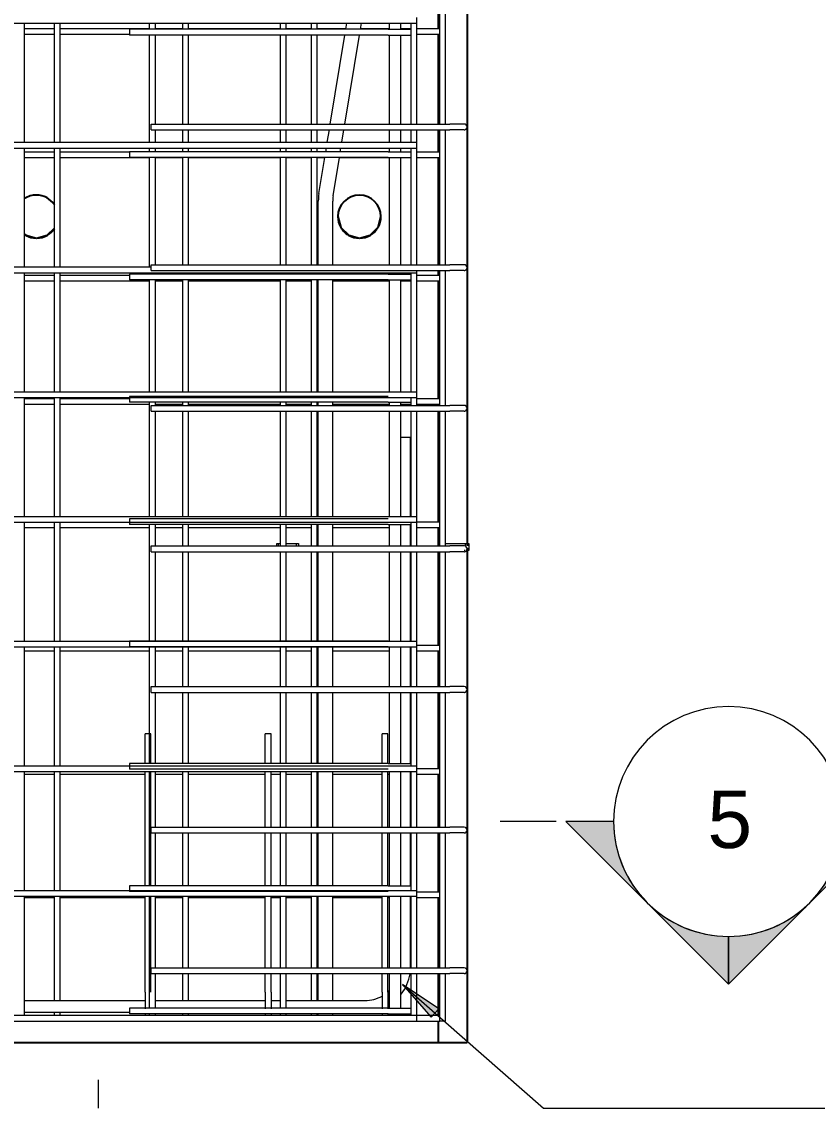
# Model space of a CAD drawing. Header units: millimetres. Extents: x 12491 to 23610, y -3081 to 6026.
# Drawn here: x 15495 to 16603, y -1486 to 26 of the extents above; entities that cross this region are included whole.
import ezdxf

# ---------------------------------------------------------------- set-up
doc = ezdxf.new("R2010")
doc.units = ezdxf.units.MM
doc.linetypes.add('Dash', pattern=[6.36, 3.18, -3.18])
for name, color, linetype, lineweight in [('A-GENM', 13, 'Continuous', 18), ('A-WALL', 113, 'Continuous', 25), ('A-WALL-HDLN', 110, 'Dash', 25), ('G-ANNO-SYMB', 111, 'Continuous', 9), ('S-RBAR', 171, 'Continuous', 18), ('S-RBAR-IDEN', 171, 'Continuous', 9)]:
    doc.layers.add(name, color=color, linetype=linetype, lineweight=lineweight)
doc.styles.add('Arial', font='arial.ttf', dxfattribs={"height": 80})

# ---------------------------------------------------------------- blocks, each defined once
blk = doc.blocks.new('RR spread anchor face based - RR-SA-2_5-200-2134315-Elevation Front 1')
at = {"layer": 'A-GENM'}
for p, q in [((15849.6, -700), (15852.1, -700)), ((15849.6, -703.6), (15849.6, -700)), ((15852.1, -700), (15854.6, -700)), ((15852.1, -703.6), (15852.1, -700)), ((15862.6, -700), (15877.1, -700)), ((15877.1, -700), (15879.6, -700)), ((15877.1, -703.6), (15877.1, -700)), ((15879.6, -700), (15879.6, -703.6))]:
    blk.add_line(p, q, dxfattribs=at)
blk = doc.blocks.new('RR spread anchor face based - RR-SA-2_5-250-V3-Elevation Front 1')
at = {"layer": 'A-GENM'}
for p, q in [((16074.6, -700), (16076.6, -700)), ((16084.6, -700), (16112.1, -700)), ((16111.4, -710), (16110.6, -710)), ((16112.1, -700), (16117.1, -700)), ((16112.1, -704), (16112.1, -700)), ((16117.1, -710), (16113.4, -710)), ((16117.1, -700), (16117.1, -710))]:
    blk.add_line(p, q, dxfattribs=at)
blk = doc.blocks.new('Detail View - M_Section Head - Filled SHOP DWG-1002450-Elevation Front 1')
at = {"layer": 'G-ANNO-SYMB'}
h = blk.add_hatch(color=256, dxfattribs=at)
edge = h.paths.add_edge_path()
edge.add_line((16252.2, 3732.8), (16318.5, 3732.8))
edge.add_arc((16478.5, 3732.8), 160, 180, 225)
edge.add_line((16365.4, 3619.7), (16252.2, 3732.8))
h = blk.add_hatch(color=256, dxfattribs=at)
edge = h.paths.add_edge_path()
edge.add_line((16704.8, 3732.8), (16591.6, 3619.7))
edge.add_arc((16478.5, 3732.8), 160, 315, 360)
edge.add_line((16638.5, 3732.8), (16704.8, 3732.8))
h = blk.add_hatch(color=256, dxfattribs=at)
edge = h.paths.add_edge_path()
edge.add_line((16478.5, 3506.5), (16365.4, 3619.7))
edge.add_arc((16478.5, 3732.8), 160, 225, 270)
edge.add_line((16478.5, 3572.8), (16478.5, 3506.5))
h = blk.add_hatch(color=256, dxfattribs=at)
edge = h.paths.add_edge_path()
edge.add_line((16478.5, 3506.5), (16478.5, 3572.8))
edge.add_arc((16478.5, 3732.8), 160, 270, 315)
edge.add_line((16591.6, 3619.7), (16478.5, 3506.5))
for p, q in [((16478.5, 3506.5), (16252.2, 3732.8)), ((16318.5, 3732.8), (16252.2, 3732.8)), ((16252.2, 3732.8), (16365.4, 3619.7)), ((16318.5, 3732.8), (16252.2, 3732.8)), ((16478.5, 3506.5), (16704.8, 3732.8)), ((16591.6, 3619.7), (16704.8, 3732.8)), ((16638.5, 3732.8), (16704.8, 3732.8)), ((16704.8, 3732.8), (16638.5, 3732.8)), ((16365.4, 3619.7), (16478.5, 3506.5)), ((16478.5, 3506.5), (16591.6, 3619.7)), ((16478.5, 3572.8), (16478.5, 3506.5)), ((16478.5, 3506.5), (16478.5, 3572.8))]:
    blk.add_line(p, q, dxfattribs=at)
for start, end in [(360, 180), (180, 360), (180, 225), (315, 0), (225, 270), (270, 315)]:
    blk.add_arc((16478.5, 3732.8), 160, start, end, dxfattribs=at)

msp = doc.modelspace()

# ---------------------------------------------------------------- hatches: boundary and pattern name
at = {"layer": 'S-RBAR-IDEN'}
msp.add_hatch(color=256, dxfattribs=at).paths.add_polyline_path([(16024.77414, -1314.20908), (16064.66149, -1359.72168), (16075.08188, -1347.84727)])

# ---------------------------------------------------------------- linework, layer by layer
at = {"layer": 'A-WALL'}
for p, q in [((16114.63777, 620), (16114.63777, -700)), ((16074.63777, 17.06897), (16074.63777, 71.6)), ((16074.63777, -116.2), (16074.63777, 9.06897)), ((16074.63777, -154.68966), (16074.63777, -124.2)), ((16074.63777, -312), (16074.63777, -162.68966)), ((16074.63777, -326.44828), (16074.63777, -320)), ((16074.63777, -498.2069), (16074.63777, -334.44828)), ((16074.63777, -507.8), (16074.63777, -506.2069)), ((16074.63777, -669.96552), (16074.63777, -515.8)), ((16074.63777, -703.6), (16074.63777, -677.96552)), ((16114.63777, -710), (16114.63777, -1395)), ((16074.63777, -841.72414), (16074.63777, -711.6)), ((16074.63777, -899.4), (16074.63777, -849.72414)), ((16074.63777, -1013.48276), (16074.63777, -907.4)), ((16074.63777, -1095.2), (16074.63777, -1021.48276)), ((16074.63777, -1185.24138), (16074.63777, -1103.2)), ((16074.63777, -1291), (16074.63777, -1193.24138)), ((16074.63777, -1357), (16074.63777, -1299)), ((16074.63777, -1395), (16074.63777, -1365)), ((14614.56745, -1395), (16114.63777, -1395))]:
    msp.add_line(p, q, dxfattribs=at)
at = {"layer": 'A-WALL', "flags": 128}
for points in [[(15934.63777, -245), (15938.67696, -260.03451), (15949.70686, -271.02053), (15964.63777, -275)], [(15964.63777, -275), (15979.67227, -270.96081), (15990.6583, -259.93091), (15994.63777, -245)], [(15498.59817, -269.51784), (15500.10686, -271.02053), (15515.03777, -275)], [(15515.03777, -275), (15530.07227, -270.96081), (15539.97467, -261.01886)]]:
    msp.add_lwpolyline(points, dxfattribs=at)
at = {"layer": 'A-WALL'}
for centre, start, end in [((15515.03777, -245), 90, 123.47549668), ((15515.03777, -245), 33.28425071, 90), ((15964.63777, -245), 90, 180), ((15964.63777, -245), 0, 90), ((15964.63777, -245), 180.42457698, 209.72326815), ((15964.63777, -245), 330.71898335, 359.57221129), ((15515.03777, -245), 236.52450332, 239.62313313), ((15515.03777, -245), 241.01713814, 269.26797703), ((15515.03777, -245), 270.72093746, 299.42390155), ((15515.03777, -245), 300.81202935, 326.71574929), ((15964.63777, -245), 210.81300667, 239.62313313), ((15964.63777, -245), 241.01713814, 269.26797703), ((15964.63777, -245), 270.72093746, 299.42390155), ((15964.63777, -245), 300.81202935, 329.6241405)]:
    msp.add_arc(centre, 30, start, end, dxfattribs=at)
at = {"layer": 'A-WALL-HDLN'}
msp.add_line((16114.63777, -700.04961), (16114.63777, -709.95039), dxfattribs=at)
at = {"layer": 'G-ANNO-SYMB'}
for p, q in [((16238.50565, -1087.18348), (16160.54013, -1087.18348)), ((15600.74861, -1446.70275), (15600.74861, -1486.47579))]:
    msp.add_line(p, q, dxfattribs=at)
at = {"layer": 'S-RBAR'}
for p, q in [((16076.58551, -116.2), (16076.58551, 71.6)), ((16084.58551, -116.2), (16084.58551, 71.6)), ((16044.58551, 24.15458), (16044.58551, 32.15458)), ((14873.63268, 24.15458), (16044.58551, 24.15458)), ((15498.59817, -141.48975), (15498.59817, 24.15458)), ((15498.59817, 17.06897), (15539.97467, 17.06897)), ((15539.97467, -141.48975), (15539.97467, 24.15458)), ((15547.97467, -141.48975), (15547.97467, 24.15458)), ((15547.97467, 17.06897), (15672.59395, 17.06897)), ((16004.58551, 15.75551), (15644.58551, 15.75551)), ((15644.58551, 15.75551), (15644.58551, 7.75551)), ((15672.59395, 15.75551), (15672.59395, 24.15458)), ((15680.59395, 15.75551), (15680.59395, 24.15458)), ((15680.59395, 17.06897), (15718.84495, 17.06897)), ((15718.84495, 15.75551), (15718.84495, 24.15458)), ((15726.84495, 15.75551), (15726.84495, 24.15458)), ((15726.84495, 17.06897), (15854.58973, 17.06897)), ((15854.58973, 15.75551), (15854.58973, 24.15458)), ((15862.58973, 15.75551), (15862.58973, 24.15458)), ((15862.58973, 17.06897), (15897.71523, 17.06897)), ((15897.71523, 15.75551), (15897.71523, 24.15458)), ((15905.71523, 15.75551), (15905.71523, 24.15458)), ((15905.71523, 17.06897), (15945.91558, 17.06897)), ((15945.70038, 15.75551), (15947.0765, 24.15458)), ((15965.96704, 15.75551), (15967.34317, 24.15458)), ((15966.18225, 17.06897), (16006.33133, 17.06897)), ((16004.58551, 15.75551), (16037.2443, 15.75551)), ((16006.33133, 15.75551), (16006.33133, 24.15458)), ((16022.33133, 15.75551), (16022.33133, 24.15458)), ((16022.33133, 17.06897), (16036.58551, 17.06897)), ((16036.58551, -116.2), (16036.58551, 24.15458)), ((16044.58551, -116.2), (16044.58551, 24.15458)), ((16044.58551, 17.06897), (16076.58551, 17.06897)), ((15498.59817, 9.06897), (15539.97467, 9.06897)), ((15547.97467, 9.06897), (15644.58551, 9.06897)), ((16004.58551, 7.75551), (15644.58551, 7.75551)), ((15672.59395, -141.48975), (15672.59395, 7.75551)), ((15680.59395, -116.2), (15680.59395, 7.75551)), ((15718.84495, -116.2), (15718.84495, 7.75551)), ((15726.84495, -116.2), (15726.84495, 7.75551)), ((15854.58973, -116.2), (15854.58973, 7.75551)), ((15862.58973, -116.2), (15862.58973, 7.75551)), ((15897.71523, -116.2), (15897.71523, 7.75551)), ((15905.71523, -116.2), (15905.71523, 7.75551)), ((15924.08045, -116.2), (15944.38964, 7.75551)), ((15944.34712, -116.2), (15964.6563, 7.75551)), ((16004.58551, 7.75551), (16037.2443, 7.75551)), ((16006.33133, -116.2), (16006.33133, 7.75551)), ((16022.33133, -116.2), (16022.33133, 7.75551)), ((16044.58551, 9.06897), (16076.58551, 9.06897)), ((15674.5695, -116.2), (16090.5695, -116.2)), ((15674.5695, -124.2), (15674.5695, -116.2)), ((16110.5695, -116.2), (16090.5695, -116.2)), ((15674.5695, -124.2), (16090.5695, -124.2)), ((15680.59395, -141.48975), (15680.59395, -124.2)), ((15718.84495, -141.48975), (15718.84495, -124.2)), ((15726.84495, -141.48975), (15726.84495, -124.2)), ((15854.58973, -141.48975), (15854.58973, -124.2)), ((15862.58973, -141.48975), (15862.58973, -124.2)), ((15897.71523, -141.48975), (15897.71523, -124.2)), ((15905.71523, -141.48975), (15905.71523, -124.2)), ((15919.93691, -141.48975), (15922.76971, -124.2)), ((15940.20358, -141.48975), (15943.03637, -124.2)), ((16006.33133, -141.48975), (16006.33133, -124.2)), ((16022.33133, -141.48975), (16022.33133, -124.2)), ((16036.58551, -141.48975), (16036.58551, -124.2)), ((16044.58551, -141.48975), (16044.58551, -124.2)), ((16076.58551, -312), (16076.58551, -124.2)), ((16084.58551, -312), (16084.58551, -124.2)), ((16110.5695, -124.2), (16090.5695, -124.2)), ((14840.49939, -149.48975), (16044.58551, -149.48975)), ((15050.5695, -141.48975), (16044.58551, -141.48975)), ((15498.59817, -315.13407), (15498.59817, -149.48975)), ((15539.97467, -315.13407), (15539.97467, -149.48975)), ((15547.97467, -315.13407), (15547.97467, -149.48975)), ((15672.59395, -154.61622), (15672.59395, -149.48975)), ((15680.59395, -154.61622), (15680.59395, -149.48975)), ((15718.84495, -154.61622), (15718.84495, -149.48975)), ((15726.84495, -154.61622), (15726.84495, -149.48975)), ((15854.58973, -154.61622), (15854.58973, -149.48975)), ((15862.58973, -154.61622), (15862.58973, -149.48975)), ((15897.71523, -154.61622), (15897.71523, -149.48975)), ((15905.71523, -154.61622), (15905.71523, -149.48975)), ((15917.78624, -154.61622), (15918.62617, -149.48975)), ((15938.0529, -154.61622), (15938.89284, -149.48975)), ((16006.33133, -154.61622), (16006.33133, -149.48975)), ((16022.33133, -154.61622), (16022.33133, -149.48975)), ((16036.58551, -312), (16036.58551, -149.48975)), ((16044.58551, -149.48975), (16044.58551, -141.48975)), ((16044.58551, -312), (16044.58551, -149.48975)), ((15498.59817, -154.68966), (15539.97467, -154.68966)), ((15498.59817, -162.68966), (15539.97467, -162.68966)), ((15547.97467, -154.68966), (15644.58551, -154.68966)), ((15547.97467, -162.68966), (15672.59395, -162.68966)), ((16004.58551, -154.61622), (15644.58551, -154.61622)), ((15644.58551, -154.61622), (15644.58551, -162.61622)), ((16004.58551, -162.61622), (15644.58551, -162.61622)), ((15672.59395, -315.13407), (15672.59395, -162.61622)), ((15680.59395, -312), (15680.59395, -162.61622)), ((15680.59395, -162.68966), (15718.84495, -162.68966)), ((15718.84495, -312), (15718.84495, -162.61622)), ((15726.84495, -312), (15726.84495, -162.61622)), ((15726.84495, -162.68966), (15854.58973, -162.68966)), ((15854.58973, -312), (15854.58973, -162.61622)), ((15862.58973, -312), (15862.58973, -162.61622)), ((15862.58973, -162.68966), (15897.71523, -162.68966)), ((15897.71523, -312), (15897.71523, -162.61622)), ((15905.71523, -312), (15905.71523, -162.61622)), ((15905.71523, -162.68966), (15916.46346, -162.68966)), ((15908.24726, -212.83663), (15916.4755, -162.61622)), ((15927.9841, -216.07036), (15936.74216, -162.61622)), ((15936.73013, -162.68966), (16006.33133, -162.68966)), ((16004.58551, -154.61622), (16037.2443, -154.61622)), ((16004.58551, -162.61622), (16037.2443, -162.61622)), ((16006.33133, -312), (16006.33133, -162.61622)), ((16022.33133, -312), (16022.33133, -162.61622)), ((16022.33133, -162.68966), (16036.58551, -162.68966)), ((16044.58551, -154.68966), (16076.58551, -154.68966)), ((16044.58551, -162.68966), (16076.58551, -162.68966)), ((15907.39199, -312), (15907.39199, -223.34627)), ((15927.39199, -312), (15927.39199, -223.34627)), ((14819.99894, -315.13407), (15674.5695, -315.13407)), ((15674.5695, -312), (16090.5695, -312)), ((15674.5695, -320), (15674.5695, -312)), ((16110.5695, -312), (16090.5695, -312)), ((14819.15985, -323.13407), (16044.58551, -323.13407)), ((15498.59817, -488.77839), (15498.59817, -323.13407)), ((15498.59817, -326.44828), (15539.97467, -326.44828)), ((15539.97467, -488.77839), (15539.97467, -323.13407)), ((15547.97467, -488.77839), (15547.97467, -323.13407)), ((15547.97467, -326.44828), (15644.58551, -326.44828)), ((16004.58551, -324.98794), (15644.58551, -324.98794)), ((15644.58551, -324.98794), (15644.58551, -332.98794)), ((15672.59395, -324.98794), (15672.59395, -323.13407)), ((15674.5695, -320), (16090.5695, -320)), ((15680.59395, -324.98794), (15680.59395, -323.13407)), ((15718.84495, -324.98794), (15718.84495, -323.13407)), ((15726.84495, -324.98794), (15726.84495, -323.13407)), ((15854.58973, -324.98794), (15854.58973, -323.13407)), ((15862.58973, -324.98794), (15862.58973, -323.13407)), ((15897.71523, -324.98794), (15897.71523, -323.13407)), ((15905.71523, -324.98794), (15905.71523, -323.13407)), ((15907.39199, -324.98794), (15907.39199, -323.13407)), ((15927.39199, -324.98794), (15927.39199, -323.13407)), ((16004.58551, -324.98794), (16037.2443, -324.98794)), ((16006.33133, -324.98794), (16006.33133, -323.13407)), ((16022.33133, -324.98794), (16022.33133, -323.13407)), ((16036.58551, -488.77839), (16036.58551, -323.13407)), ((16044.58551, -323.13407), (16044.58551, -320)), ((16044.58551, -488.77839), (16044.58551, -323.13407)), ((16044.58551, -326.44828), (16076.58551, -326.44828)), ((16076.58551, -507.8), (16076.58551, -320)), ((16084.58551, -507.8), (16084.58551, -320)), ((16110.5695, -320), (16090.5695, -320)), ((15498.59817, -334.44828), (15539.97467, -334.44828)), ((15547.97467, -334.44828), (15672.59395, -334.44828)), ((16004.58551, -332.98794), (15644.58551, -332.98794)), ((15672.59395, -488.77839), (15672.59395, -332.98794)), ((15680.59395, -488.77839), (15680.59395, -332.98794)), ((15680.59395, -334.44828), (15718.84495, -334.44828)), ((15718.84495, -488.77839), (15718.84495, -332.98794)), ((15726.84495, -488.77839), (15726.84495, -332.98794)), ((15726.84495, -334.44828), (15854.58973, -334.44828)), ((15854.58973, -488.77839), (15854.58973, -332.98794)), ((15862.58973, -488.77839), (15862.58973, -332.98794)), ((15862.58973, -334.44828), (15897.71523, -334.44828)), ((15897.71523, -488.77839), (15897.71523, -332.98794)), ((15905.71523, -488.77839), (15905.71523, -332.98794)), ((15905.71523, -334.44828), (15907.39199, -334.44828)), ((15907.39199, -488.77839), (15907.39199, -332.98794)), ((15927.39199, -488.77839), (15927.39199, -332.98794)), ((15927.39199, -334.44828), (16006.33133, -334.44828)), ((16004.58551, -332.98794), (16037.2443, -332.98794)), ((16006.33133, -488.77839), (16006.33133, -332.98794)), ((16022.33133, -488.77839), (16022.33133, -332.98794)), ((16022.33133, -334.44828), (16036.58551, -334.44828)), ((16044.58551, -334.44828), (16076.58551, -334.44828)), ((14866.37184, -488.77839), (16044.58551, -488.77839)), ((14866.37184, -496.77839), (16044.58551, -496.77839)), ((15498.59817, -662.42271), (15498.59817, -496.77839)), ((15498.59817, -498.2069), (15539.97467, -498.2069)), ((15539.97467, -662.42271), (15539.97467, -496.77839)), ((15547.97467, -662.42271), (15547.97467, -496.77839)), ((15547.97467, -498.2069), (15644.58551, -498.2069)), ((16004.58551, -495.35967), (15644.58551, -495.35967)), ((15644.58551, -495.35967), (15644.58551, -503.35967)), ((16036.58551, -507.8), (16036.58551, -496.77839)), ((16044.58551, -496.77839), (16044.58551, -488.77839)), ((16044.58551, -507.8), (16044.58551, -496.77839)), ((16044.58551, -498.2069), (16076.58551, -498.2069)), ((15498.59817, -506.2069), (15539.97467, -506.2069)), ((15547.97467, -506.2069), (15672.59395, -506.2069)), ((16004.58551, -503.35967), (15644.58551, -503.35967)), ((15672.59395, -662.42271), (15672.59395, -503.35967)), ((15674.5695, -507.8), (16090.5695, -507.8)), ((15674.5695, -515.8), (15674.5695, -507.8)), ((15680.59395, -507.8), (15680.59395, -503.35967)), ((15680.59395, -506.2069), (15718.84495, -506.2069)), ((15718.84495, -507.8), (15718.84495, -503.35967)), ((15726.84495, -507.8), (15726.84495, -503.35967)), ((15726.84495, -506.2069), (15854.58973, -506.2069)), ((15854.58973, -507.8), (15854.58973, -503.35967)), ((15862.58973, -507.8), (15862.58973, -503.35967)), ((15862.58973, -506.2069), (15897.71523, -506.2069)), ((15897.71523, -507.8), (15897.71523, -503.35967)), ((15905.71523, -507.8), (15905.71523, -503.35967)), ((15905.71523, -506.2069), (15907.39199, -506.2069)), ((15907.39199, -507.8), (15907.39199, -503.35967)), ((15927.39199, -507.8), (15927.39199, -503.35967)), ((15927.39199, -506.2069), (16006.33133, -506.2069)), ((16004.58551, -503.35967), (16037.2443, -503.35967)), ((16006.33133, -507.8), (16006.33133, -503.35967)), ((16022.33133, -507.8), (16022.33133, -503.35967)), ((16022.33133, -506.2069), (16036.58551, -506.2069)), ((16044.58551, -506.2069), (16076.58551, -506.2069)), ((16110.5695, -507.8), (16090.5695, -507.8)), ((15674.5695, -515.8), (16090.5695, -515.8)), ((15680.59395, -662.42271), (15680.59395, -515.8)), ((15718.84495, -662.42271), (15718.84495, -515.8)), ((15726.84495, -662.42271), (15726.84495, -515.8)), ((15854.58973, -662.42271), (15854.58973, -515.8)), ((15862.58973, -662.42271), (15862.58973, -515.8)), ((15897.71523, -662.42271), (15897.71523, -515.8)), ((15905.71523, -662.42271), (15905.71523, -515.8)), ((15907.39199, -662.42271), (15907.39199, -515.8)), ((15927.39199, -662.42271), (15927.39199, -515.8)), ((16006.33133, -662.42271), (16006.33133, -515.8)), ((16022.33133, -662.42271), (16022.33133, -515.8)), ((16036.58551, -662.42271), (16036.58551, -515.8)), ((16044.58551, -662.42271), (16044.58551, -515.8)), ((16076.58551, -703.6), (16076.58551, -515.8)), ((16084.58551, -703.6), (16084.58551, -515.8)), ((16110.5695, -515.8), (16090.5695, -515.8)), ((16035.95684, -552.5), (16022.33133, -552.5)), ((16035.95684, -662.42271), (16035.95684, -552.5)), ((14866.37184, -662.42271), (16044.58551, -662.42271)), ((16044.58551, -670.42271), (16044.58551, -662.42271)), ((14866.37184, -670.42271), (16044.58551, -670.42271)), ((15498.59817, -836.06703), (15498.59817, -670.42271)), ((15498.59817, -677.96552), (15539.97467, -677.96552)), ((15539.97467, -836.06703), (15539.97467, -670.42271)), ((15547.97467, -836.06703), (15547.97467, -670.42271)), ((15547.97467, -677.96552), (15672.59395, -677.96552)), ((16004.58551, -665.73139), (15644.58551, -665.73139)), ((15644.58551, -665.73139), (15644.58551, -673.73139)), ((16004.58551, -673.73139), (15644.58551, -673.73139)), ((15672.59395, -836.06703), (15672.59395, -673.73139)), ((15680.59395, -703.6), (15680.59395, -673.73139)), ((15680.59395, -677.96552), (15718.84495, -677.96552)), ((15718.84495, -703.6), (15718.84495, -673.73139)), ((15726.84495, -703.6), (15726.84495, -673.73139)), ((15726.84495, -677.96552), (15854.58973, -677.96552)), ((15854.58973, -703.6), (15854.58973, -673.73139)), ((15862.58973, -703.6), (15862.58973, -673.73139)), ((15862.58973, -677.96552), (15897.71523, -677.96552)), ((15897.71523, -703.6), (15897.71523, -673.73139)), ((15905.71523, -703.6), (15905.71523, -673.73139)), ((15905.71523, -677.96552), (15907.39199, -677.96552)), ((15907.39199, -703.6), (15907.39199, -673.73139)), ((15927.39199, -703.6), (15927.39199, -673.73139)), ((15927.39199, -677.96552), (16006.33133, -677.96552)), ((16004.58551, -673.73139), (16037.2443, -673.73139)), ((16006.33133, -703.6), (16006.33133, -673.73139)), ((16022.33133, -703.6), (16022.33133, -673.73139)), ((16035.95684, -703.6), (16035.95684, -673.73139)), ((16035.95684, -677.96552), (16036.58551, -677.96552)), ((16036.58551, -703.6), (16036.58551, -670.42271)), ((16044.58551, -669.96552), (16076.58551, -669.96552)), ((16044.58551, -703.6), (16044.58551, -670.42271)), ((16044.58551, -677.96552), (16076.58551, -677.96552)), ((15674.5695, -703.6), (16090.5695, -703.6)), ((15674.5695, -711.6), (15674.5695, -703.6)), ((16110.5695, -703.6), (16090.5695, -703.6)), ((15674.5695, -711.6), (16090.5695, -711.6)), ((15680.59395, -836.06703), (15680.59395, -711.6)), ((15718.84495, -836.06703), (15718.84495, -711.6)), ((15726.84495, -836.06703), (15726.84495, -711.6)), ((15854.58973, -836.06703), (15854.58973, -711.6)), ((15862.58973, -836.06703), (15862.58973, -711.6)), ((15897.71523, -836.06703), (15897.71523, -711.6)), ((15905.71523, -836.06703), (15905.71523, -711.6)), ((15907.39199, -836.06703), (15907.39199, -711.6)), ((15927.39199, -836.06703), (15927.39199, -711.6)), ((16006.33133, -836.06703), (16006.33133, -711.6)), ((16022.33133, -836.06703), (16022.33133, -711.6)), ((16035.95684, -836.06703), (16035.95684, -711.6)), ((16036.58551, -836.06703), (16036.58551, -711.6)), ((16044.58551, -836.06703), (16044.58551, -711.6)), ((16076.58551, -899.4), (16076.58551, -711.6)), ((16084.58551, -899.4), (16084.58551, -711.6)), ((16110.5695, -711.6), (16090.5695, -711.6)), ((14866.37184, -836.06703), (16044.58551, -836.06703)), ((14866.37184, -844.06703), (16044.58551, -844.06703)), ((15498.59817, -1009.71136), (15498.59817, -844.06703)), ((15539.97467, -1009.71136), (15539.97467, -844.06703)), ((15547.97467, -1009.71136), (15547.97467, -844.06703)), ((16004.58551, -836.10312), (15644.58551, -836.10312)), ((15644.58551, -836.10312), (15644.58551, -844.10312)), ((16004.58551, -844.10312), (15644.58551, -844.10312)), ((15672.59395, -1006.47484), (15672.59395, -844.10312)), ((15680.59395, -899.4), (15680.59395, -844.10312)), ((15718.84495, -899.4), (15718.84495, -844.10312)), ((15726.84495, -899.4), (15726.84495, -844.10312)), ((15854.58973, -899.4), (15854.58973, -844.10312)), ((15862.58973, -899.4), (15862.58973, -844.10312)), ((15897.71523, -899.4), (15897.71523, -844.10312)), ((15905.71523, -899.4), (15905.71523, -844.10312)), ((15907.39199, -899.4), (15907.39199, -844.10312)), ((15927.39199, -899.4), (15927.39199, -844.10312)), ((16006.33133, -899.4), (16006.33133, -844.10312)), ((16022.33133, -899.4), (16022.33133, -844.10312)), ((16035.95684, -899.4), (16035.95684, -844.10312)), ((16036.58551, -899.4), (16036.58551, -844.06703)), ((16044.58551, -844.06703), (16044.58551, -836.06703)), ((16044.58551, -841.72414), (16076.58551, -841.72414)), ((16044.58551, -899.4), (16044.58551, -844.06703)), ((15498.59817, -849.72414), (15539.97467, -849.72414)), ((15547.97467, -849.72414), (15672.59395, -849.72414)), ((15680.59395, -849.72414), (15718.84495, -849.72414)), ((15726.84495, -849.72414), (15854.58973, -849.72414)), ((15862.58973, -849.72414), (15897.71523, -849.72414)), ((15905.71523, -849.72414), (15907.39199, -849.72414)), ((15927.39199, -849.72414), (16006.33133, -849.72414)), ((16035.95684, -849.72414), (16036.58551, -849.72414)), ((16044.58551, -849.72414), (16076.58551, -849.72414)), ((15674.5695, -899.4), (16090.5695, -899.4)), ((15674.5695, -907.4), (15674.5695, -899.4)), ((15674.5695, -907.4), (16090.5695, -907.4)), ((15680.59395, -1006.47484), (15680.59395, -907.4)), ((15718.84495, -1006.47484), (15718.84495, -907.4)), ((15726.84495, -1006.47484), (15726.84495, -907.4)), ((15854.58973, -1006.47484), (15854.58973, -907.4)), ((15862.58973, -1006.47484), (15862.58973, -907.4)), ((15897.71523, -1006.47484), (15897.71523, -907.4)), ((15905.71523, -1006.47484), (15905.71523, -907.4)), ((15907.39199, -1006.47484), (15907.39199, -907.4)), ((15927.39199, -1006.47484), (15927.39199, -907.4)), ((16006.33133, -1006.47484), (16006.33133, -907.4)), ((16022.33133, -1006.47484), (16022.33133, -907.4)), ((16035.95684, -1006.47484), (16035.95684, -907.4)), ((16036.58551, -1009.71136), (16036.58551, -907.4)), ((16044.58551, -1009.71136), (16044.58551, -907.4)), ((16076.58551, -1095.2), (16076.58551, -907.4)), ((16084.58551, -1095.2), (16084.58551, -907.4)), ((16110.5695, -899.4), (16090.5695, -899.4)), ((16110.5695, -907.4), (16090.5695, -907.4)), ((15674.18161, -965), (15666.18161, -965)), ((15666.18161, -1006.47484), (15666.18161, -965)), ((15674.18161, -1006.47484), (15674.18161, -965)), ((15841.65284, -965), (15833.65284, -965)), ((15833.65284, -1006.47484), (15833.65284, -965)), ((15841.65284, -1006.47484), (15841.65284, -965)), ((16004.12408, -965), (15996.12408, -965)), ((15996.12408, -1006.47484), (15996.12408, -965)), ((16004.12408, -1006.47484), (16004.12408, -965)), ((14866.37184, -1009.71136), (16044.58551, -1009.71136)), ((16004.58551, -1006.47484), (15644.58551, -1006.47484)), ((15644.58551, -1006.47484), (15644.58551, -1014.47484)), ((16004.58551, -1006.47484), (16037.2443, -1006.47484)), ((16044.58551, -1017.71136), (16044.58551, -1009.71136)), ((16044.58551, -1013.48276), (16076.58551, -1013.48276)), ((14866.37184, -1017.71136), (16044.58551, -1017.71136)), ((15498.59817, -1183.35568), (15498.59817, -1017.71136)), ((15498.59817, -1021.48276), (15539.97467, -1021.48276)), ((15539.97467, -1183.35568), (15539.97467, -1017.71136)), ((15547.97467, -1183.35568), (15547.97467, -1017.71136)), ((15547.97467, -1021.48276), (15666.18161, -1021.48276)), ((16004.58551, -1014.47484), (15644.58551, -1014.47484)), ((15666.18161, -1176.84657), (15666.18161, -1017.71136)), ((15672.59395, -1176.84657), (15672.59395, -1017.71136)), ((15674.18161, -1176.84657), (15674.18161, -1017.71136)), ((15680.59395, -1095.2), (15680.59395, -1017.71136)), ((15680.59395, -1021.48276), (15718.84495, -1021.48276)), ((15718.84495, -1095.2), (15718.84495, -1017.71136)), ((15726.84495, -1095.2), (15726.84495, -1017.71136)), ((15726.84495, -1021.48276), (15833.65284, -1021.48276)), ((15833.65284, -1095.2), (15833.65284, -1017.71136)), ((15841.65284, -1095.2), (15841.65284, -1017.71136)), ((15841.65284, -1021.48276), (15854.58973, -1021.48276)), ((15854.58973, -1095.2), (15854.58973, -1017.71136)), ((15862.58973, -1095.2), (15862.58973, -1017.71136)), ((15862.58973, -1021.48276), (15897.71523, -1021.48276)), ((15897.71523, -1095.2), (15897.71523, -1017.71136)), ((15905.71523, -1095.2), (15905.71523, -1017.71136)), ((15905.71523, -1021.48276), (15907.39199, -1021.48276)), ((15907.39199, -1095.2), (15907.39199, -1017.71136)), ((15927.39199, -1095.2), (15927.39199, -1017.71136)), ((15927.39199, -1021.48276), (15996.12408, -1021.48276)), ((15996.12408, -1095.2), (15996.12408, -1017.71136)), ((16004.12408, -1095.2), (16004.12408, -1017.71136)), ((16004.12408, -1021.48276), (16006.33133, -1021.48276)), ((16006.33133, -1095.2), (16006.33133, -1017.71136)), ((16022.33133, -1095.2), (16022.33133, -1017.71136)), ((16035.95684, -1095.2), (16035.95684, -1017.71136)), ((16035.95684, -1021.48276), (16036.58551, -1021.48276)), ((16036.58551, -1095.2), (16036.58551, -1017.71136)), ((16044.58551, -1095.2), (16044.58551, -1017.71136)), ((16044.58551, -1021.48276), (16076.58551, -1021.48276)), ((15674.5695, -1095.2), (16090.5695, -1095.2)), ((15674.5695, -1103.2), (15674.5695, -1095.2)), ((15674.5695, -1103.2), (16090.5695, -1103.2)), ((15680.59395, -1176.84657), (15680.59395, -1103.2)), ((15718.84495, -1176.84657), (15718.84495, -1103.2)), ((15726.84495, -1176.84657), (15726.84495, -1103.2)), ((15833.65284, -1176.84657), (15833.65284, -1103.2)), ((15841.65284, -1176.84657), (15841.65284, -1103.2)), ((15854.58973, -1176.84657), (15854.58973, -1103.2)), ((15862.58973, -1176.84657), (15862.58973, -1103.2)), ((15897.71523, -1176.84657), (15897.71523, -1103.2)), ((15905.71523, -1176.84657), (15905.71523, -1103.2)), ((15907.39199, -1176.84657), (15907.39199, -1103.2)), ((15927.39199, -1176.84657), (15927.39199, -1103.2)), ((15996.12408, -1176.84657), (15996.12408, -1103.2)), ((16004.12408, -1176.84657), (16004.12408, -1103.2)), ((16006.33133, -1176.84657), (16006.33133, -1103.2)), ((16022.33133, -1176.84657), (16022.33133, -1103.2)), ((16035.95684, -1176.84657), (16035.95684, -1103.2)), ((16036.58551, -1183.35568), (16036.58551, -1103.2)), ((16044.58551, -1183.35568), (16044.58551, -1103.2)), ((16076.58551, -1291), (16076.58551, -1103.2)), ((16084.58551, -1291), (16084.58551, -1103.2)), ((16110.5695, -1095.2), (16090.5695, -1095.2)), ((16110.5695, -1103.2), (16090.5695, -1103.2)), ((16004.58551, -1176.84657), (15644.58551, -1176.84657)), ((15644.58551, -1176.84657), (15644.58551, -1184.84657)), ((16004.58551, -1176.84657), (16037.2443, -1176.84657)), ((14866.37184, -1183.35568), (16044.58551, -1183.35568)), ((14866.37184, -1191.35568), (16044.58551, -1191.35568)), ((15498.59817, -1357), (15498.59817, -1191.35568)), ((15498.59817, -1193.24138), (15539.97467, -1193.24138)), ((15539.97467, -1336.5), (15539.97467, -1191.35568)), ((15547.97467, -1336.5), (15547.97467, -1191.35568)), ((15547.97467, -1193.24138), (15666.18161, -1193.24138)), ((16004.58551, -1184.84657), (15644.58551, -1184.84657)), ((15666.18161, -1325), (15666.18161, -1191.35568)), ((15672.59395, -1347.21829), (15672.59395, -1191.35568)), ((15674.18161, -1325), (15674.18161, -1191.35568)), ((15680.59395, -1291), (15680.59395, -1191.35568)), ((15680.59395, -1193.24138), (15718.84495, -1193.24138)), ((15718.84495, -1291), (15718.84495, -1191.35568)), ((15726.84495, -1291), (15726.84495, -1191.35568)), ((15726.84495, -1193.24138), (15833.65284, -1193.24138)), ((15833.65284, -1291), (15833.65284, -1191.35568)), ((15841.65284, -1291), (15841.65284, -1191.35568)), ((15841.65284, -1193.24138), (15854.58973, -1193.24138)), ((15854.58973, -1291), (15854.58973, -1191.35568)), ((15862.58973, -1291), (15862.58973, -1191.35568)), ((15862.58973, -1193.24138), (15897.71523, -1193.24138)), ((15897.71523, -1291), (15897.71523, -1191.35568)), ((15905.71523, -1291), (15905.71523, -1191.35568)), ((15905.71523, -1193.24138), (15907.39199, -1193.24138)), ((15907.39199, -1291), (15907.39199, -1191.35568)), ((15927.39199, -1291), (15927.39199, -1191.35568)), ((15927.39199, -1193.24138), (15996.12408, -1193.24138)), ((15996.12408, -1291), (15996.12408, -1191.35568)), ((16004.12408, -1291), (16004.12408, -1191.35568)), ((16004.12408, -1193.24138), (16006.33133, -1193.24138)), ((16006.33133, -1291), (16006.33133, -1191.35568)), ((16022.33133, -1291), (16022.33133, -1191.35568)), ((16035.95684, -1289), (16035.95684, -1191.35568)), ((16035.95684, -1193.24138), (16036.58551, -1193.24138)), ((16036.58551, -1291), (16036.58551, -1191.35568)), ((16044.58551, -1191.35568), (16044.58551, -1183.35568)), ((16044.58551, -1185.24138), (16076.58551, -1185.24138)), ((16044.58551, -1291), (16044.58551, -1191.35568)), ((16044.58551, -1193.24138), (16076.58551, -1193.24138)), ((15674.5695, -1291), (16090.5695, -1291)), ((15674.5695, -1299), (15674.5695, -1291)), ((15674.5695, -1299), (16090.5695, -1299)), ((15680.59395, -1347.21829), (15680.59395, -1299)), ((15718.84495, -1336.5), (15718.84495, -1299)), ((15726.84495, -1336.5), (15726.84495, -1299)), ((15833.65284, -1325), (15833.65284, -1299)), ((15841.65284, -1325), (15841.65284, -1299)), ((15854.58973, -1347.21829), (15854.58973, -1299)), ((15862.58973, -1347.21829), (15862.58973, -1299)), ((15897.71523, -1336.5), (15897.71523, -1299)), ((15905.71523, -1336.5), (15905.71523, -1299)), ((15907.39199, -1336.5), (15907.39199, -1299)), ((15927.39199, -1336.5), (15927.39199, -1299)), ((15996.12408, -1325), (15996.12408, -1299)), ((16004.12408, -1325), (16004.12408, -1299)), ((16006.33133, -1347.21829), (16006.33133, -1299)), ((16022.33133, -1347.21829), (16022.33133, -1299)), ((16036.58551, -1357), (16036.58551, -1299)), ((16044.58551, -1357), (16044.58551, -1299)), ((16076.58551, -1365), (16076.58551, -1299)), ((16084.58551, -1365), (16084.58551, -1299)), ((16110.5695, -1291), (16090.5695, -1291)), ((16110.5695, -1299), (16090.5695, -1299)), ((15666.18161, -1325), (15666.18161, -1347.94911)), ((15833.65284, -1325), (15833.65284, -1347.94911)), ((15841.65284, -1325), (15841.65284, -1347.94911)), ((15996.12408, -1325), (15996.12408, -1347.94911)), ((16004.12408, -1325), (16004.12408, -1347.94911)), ((15498.59817, -1336.5), (15666.18161, -1336.5)), ((15680.59395, -1336.5), (15833.65284, -1336.5)), ((15841.65284, -1336.5), (15854.58973, -1336.5)), ((15862.58973, -1336.5), (15972.45684, -1336.5)), ((14708.14662, -1357), (16044.58551, -1357)), ((15498.59817, -1352.5), (15644.58551, -1352.5)), ((15539.97467, -1357), (15539.97467, -1352.5)), ((15547.97467, -1357), (15547.97467, -1352.5)), ((16004.58551, -1347.21829), (15644.58551, -1347.21829)), ((15644.58551, -1347.21829), (15644.58551, -1355.21829)), ((16004.58551, -1355.21829), (15644.58551, -1355.21829)), ((15666.18161, -1355.46881), (15666.18161, -1357.65878)), ((15672.59395, -1357), (15672.59395, -1355.21829)), ((15680.59395, -1357), (15680.59395, -1355.21829)), ((15718.84495, -1357), (15718.84495, -1355.21829)), ((15726.84495, -1357), (15726.84495, -1355.21829)), ((15833.65284, -1355.46881), (15833.65284, -1357.65878)), ((15841.65284, -1355.46881), (15841.65284, -1357.65878)), ((15854.58973, -1357), (15854.58973, -1355.21829)), ((15862.58973, -1357), (15862.58973, -1355.21829)), ((15897.71523, -1357), (15897.71523, -1355.21829)), ((15905.71523, -1357), (15905.71523, -1355.21829)), ((15907.39199, -1357), (15907.39199, -1355.21829)), ((15927.39199, -1357), (15927.39199, -1355.21829)), ((15996.12408, -1355.46881), (15996.12408, -1357.65878)), ((16004.12408, -1355.46881), (16004.12408, -1357.65878)), ((16004.58551, -1347.21829), (16037.2443, -1347.21829)), ((16004.58551, -1355.21829), (16037.2443, -1355.21829)), ((16006.33133, -1357), (16006.33133, -1355.21829)), ((16022.33133, -1357), (16022.33133, -1355.21829)), ((16044.58551, -1365), (16044.58551, -1357)), ((16044.58551, -1357), (16076.58551, -1357)), ((14708.14662, -1365), (16044.58551, -1365)), ((16044.58551, -1365), (16076.58551, -1365)), ((16084.58551, -1365), (16076.58551, -1365))]:
    msp.add_line(p, q, dxfattribs=at)
for centre, radius, start, end in [((16110.5695, -120.2), 4, 270, 90), ((16110.5695, -120.2), 4, 15, 60), ((16110.5695, -120.2), 4, 270, 285), ((16110.5695, -120.2), 4, 300, 345), ((15972.39199, -223.34627), 65, 170.69518501, 180), ((15972.39199, -223.34627), 45, 170.69518501, 180), ((16110.5695, -316), 4, 270, 90), ((16110.5695, -316), 4, 15, 60), ((16110.5695, -316), 4, 300, 345), ((16110.5695, -316), 4, 270, 285), ((16110.5695, -511.8), 4, 270, 90), ((16110.5695, -511.8), 4, 15, 60), ((16110.5695, -511.8), 4, 300, 345), ((16110.5695, -511.8), 4, 270, 285), ((16110.5695, -707.6), 4, 270, 90), ((16110.5695, -707.6), 4, 15, 60), ((16110.5695, -707.6), 4, 300, 345), ((16110.5695, -707.6), 4, 270, 285), ((16110.5695, -903.4), 4, 270, 90), ((16110.5695, -903.4), 4, 270, 285), ((16110.5695, -903.4), 4, 15, 60), ((16110.5695, -903.4), 4, 300, 345), ((16110.5695, -1099.2), 4, 270, 90), ((16110.5695, -1099.2), 4, 270, 285), ((16110.5695, -1099.2), 4, 15, 60), ((16110.5695, -1099.2), 4, 300, 345), ((15972.45684, -1289), 63.5, 322.39229572, 350.8731418), ((15972.45684, -1289), 63.5, 358.17462836, 360), ((16110.5695, -1295), 4, 270, 90), ((16110.5695, -1295), 4, 270, 285), ((16110.5695, -1295), 4, 15, 60), ((16110.5695, -1295), 4, 300, 345), ((15972.45684, -1289), 47.5, 270, 299.89163709), ((15972.45684, -1289), 47.5, 312.0719404, 315), ((15972.45684, -1289), 63.5, 300, 302.42313462)]:
    msp.add_arc(centre, radius, start, end, dxfattribs=at)
at = {"layer": 'S-RBAR-IDEN'}
for p, q in [((16024.77414, -1314.20908), (16064.66149, -1359.72168)), ((16075.08188, -1347.84727), (16024.77414, -1314.20908)), ((16024.77414, -1314.20908), (16221.01672, -1486.42195)), ((16064.66149, -1359.72168), (16075.08188, -1347.84727)), ((16221.01672, -1486.42195), (16612.41781, -1486.42195))]:
    msp.add_line(p, q, dxfattribs=at)

# ---------------------------------------------------------------- block references
at = {"layer": 'A-GENM'}
for name in ['RR spread anchor face based - RR-SA-2_5-200-2134315-Elevation Front 1', 'RR spread anchor face based - RR-SA-2_5-250-V3-Elevation Front 1']:
    msp.add_blockref(name, (0, 0), dxfattribs=at)
at = {"layer": 'G-ANNO-SYMB'}
msp.add_blockref('Detail View - M_Section Head - Filled SHOP DWG-1002450-Elevation Front 1', (0, -4820), dxfattribs=at)

# ---------------------------------------------------------------- texts
at = {"layer": 'G-ANNO-SYMB', "insert": (16449.15247, -1044.1164), "char_height": 80, "width": 76.962, "attachment_point": 1, "style": 'Arial'}
msp.add_mtext('5', dxfattribs=at)

doc.saveas('drawing.dxf')
